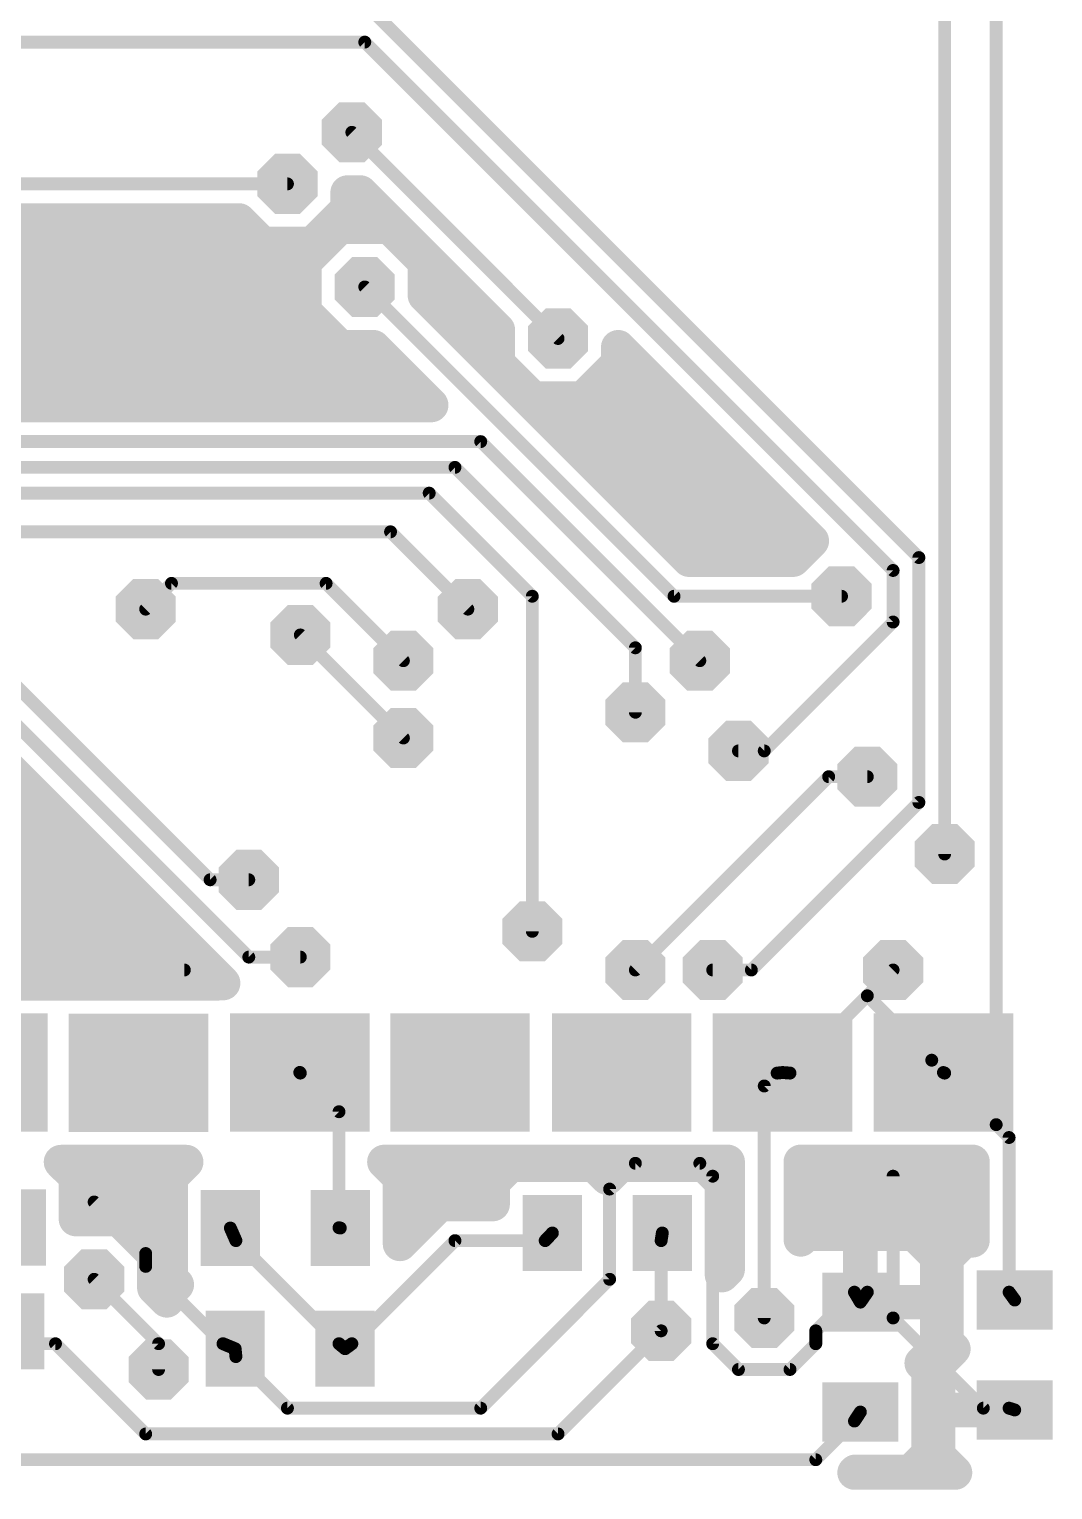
# Model space of a CAD drawing. Extents: x 0.3 to 47.5, y 0.3 to 27.7.
# Drawn here: x 35.35 to 47.46, y 0.25 to 17.53 of the extents above; entities that cross this region are included whole.
import ezdxf

# ---------------------------------------------------------------- set-up
doc = ezdxf.new("R2010")
doc.units = 0
doc.layers.add('16', color=174, linetype='CONTINUOUS')
doc.layers.add('18', color=94, linetype='CONTINUOUS')

# ---------------------------------------------------------------- blocks, each defined once
blk = doc.blocks.new('RECT')
blk.add_solid([(-0.5, -0.5), (0.5, -0.5), (-0.5, 0.5), (0.5, 0.5)])
blk = doc.blocks.new('OCTAGONV')
at = {"const_width": 0.5}
blk.add_lwpolyline([(-0.25, -0.1036), (-0.25, 0.1036), (-0.1036, 0.25), (0.1036, 0.25), (0.25, 0.1036), (0.25, -0.1036), (0.1036, -0.25), (-0.1036, -0.25), (-0.25, -0.1036), (-0.25, 0.1036)], dxfattribs=at)

msp = doc.modelspace()

# ---------------------------------------------------------------- linework, layer by layer
at = {"layer": '16'}
for points, const_width in [([(37.7952, 19.3548), (45.8724, 11.2776)], 0.1524), ([(46.7868, 18.5928), (46.7868, 4.572)], 0.1524), ([(46.1772, 7.7724), (46.1772, 18.288)], 0.1524), ([(33.3756, 17.3736), (39.3192, 17.3736)], 0.1524), ([(39.3192, 17.3736), (45.5676, 11.1252)], 0.1524), ([(39.1668, 16.3068), (41.6052, 13.8684)], 0.1524), ([(35.052, 15.6972), (38.4048, 15.6972)], 0.1524), ([(39.1159, 15.4026), (39.1159, 15.5956)], 0.4064), ([(39.1159, 15.5956), (39.2673, 15.5956)], 0.4064), ([(39.2673, 15.5956), (40.894, 13.9689)], 0.4064), ([(38.6993, 14.986), (39.1159, 15.4026)], 0.4064), ([(39.1159, 15.4432), (39.4197, 15.4432)], 0.4064), ([(34.8731, 15.2654), (35.2308, 15.2654)], 0.4064), ([(35.2308, 15.2654), (37.8308, 15.2654)], 0.4064), ([(37.8308, 15.2654), (38.1102, 14.986)], 0.4064), ([(39.0246, 15.1891), (38.608, 14.7725)], 0.4064), ([(39.6137, 15.1891), (39.0246, 15.1891)], 0.4064), ([(40.0303, 14.7725), (39.6137, 15.1891)], 0.4064), ([(32.6653, 15.0368), (38.0594, 15.0368)], 0.4064), ([(38.7501, 15.0368), (38.8723, 15.0368)], 0.4064), ([(39.766, 15.0368), (39.8261, 15.0368)], 0.4064), ([(38.1102, 14.986), (38.6993, 14.986)], 0.4064), ([(38.608, 14.7725), (38.608, 14.1834)], 0.4064), ([(40.0303, 14.3773), (40.0303, 14.7725)], 0.4064), ([(33.4668, 14.6304), (38.608, 14.6304)], 0.4064), ([(40.0303, 14.6304), (40.2325, 14.6304)], 0.4064), ([(39.3192, 14.478), (42.9768, 10.8204)], 0.1524), ([(43.1556, 11.2521), (40.0303, 14.3773)], 0.4064), ([(33.6295, 14.224), (38.608, 14.224)], 0.4064), ([(38.608, 14.1834), (39.0246, 13.7668)], 0.4064), ([(40.1837, 14.224), (40.6389, 14.224)], 0.4064), ([(40.894, 13.9689), (40.894, 13.5738)], 0.4064), ([(33.5685, 13.8176), (38.9738, 13.8176)], 0.4064), ([(40.5901, 13.8176), (40.894, 13.8176)], 0.4064), ([(39.0246, 13.7668), (39.4198, 13.7668)], 0.4064), ([(39.4198, 13.7668), (40.1057, 13.0809)], 0.4064), ([(42.3163, 13.5738), (42.3163, 13.7659)], 0.4064), ([(42.3163, 13.7659), (44.6071, 11.4751)], 0.4064), ([(40.894, 13.5738), (41.3106, 13.1572)], 0.4064), ([(41.8997, 13.1572), (42.3163, 13.5738)], 0.4064), ([(32.6145, 13.4112), (39.7754, 13.4112)], 0.4064), ([(40.9965, 13.4112), (41.0566, 13.4112)], 0.4064), ([(42.1537, 13.4112), (42.671, 13.4112)], 0.4064), ([(41.3106, 13.1572), (41.8997, 13.1572)], 0.4064), ([(40.1057, 13.0809), (32.9448, 13.0809)], 0.4064), ([(41.4029, 13.0048), (43.0774, 13.0048)], 0.4064), ([(41.8093, 12.5984), (43.4838, 12.5984)], 0.4064), ([(32.766, 12.6492), (40.6908, 12.6492)], 0.1524), ([(40.6908, 12.6492), (43.2816, 10.0584)], 0.1524), ([(30.7848, 12.3444), (40.386, 12.3444)], 0.1524), ([(40.386, 12.3444), (42.5196, 10.2108)], 0.1524), ([(42.2157, 12.192), (43.8902, 12.192)], 0.4064), ([(29.2608, 12.0396), (40.0812, 12.0396)], 0.1524), ([(40.0812, 12.0396), (41.3004, 10.8204)], 0.1524), ([(42.6221, 11.7856), (44.2966, 11.7856)], 0.4064), ([(28.194, 11.5824), (39.624, 11.5824)], 0.1524), ([(39.624, 11.5824), (40.5384, 10.668)], 0.1524), ([(43.0285, 11.3792), (44.5112, 11.3792)], 0.4064), ([(44.6071, 11.4751), (44.384, 11.2521)], 0.4064), ([(44.384, 11.2521), (43.1556, 11.2521)], 0.4064), ([(45.8724, 11.2776), (45.8724, 8.382)], 0.1524), ([(45.5676, 11.1252), (45.5676, 10.5156)], 0.1524), ([(36.7284, 10.668), (37.0332, 10.9728)], 0.1524), ([(37.0332, 10.9728), (38.862, 10.9728)], 0.1524), ([(38.862, 10.9728), (39.7764, 10.0584)], 0.1524), ([(41.3004, 10.8204), (41.3004, 6.858)], 0.1524), ([(42.9768, 10.8204), (44.958, 10.8204)], 0.1524), ([(34.4424, 10.5156), (37.4904, 7.4676)], 0.1524), ([(45.5676, 10.5156), (44.0436, 8.9916)], 0.1524), ([(38.5572, 10.3632), (39.7764, 9.144)], 0.1524), ([(42.5196, 10.2108), (42.5196, 9.4488)], 0.1524), ([(34.5948, 9.906), (37.9476, 6.5532)], 0.1524), ([(34.4159, 9.4742), (37.6448, 6.2454)], 0.4064), ([(44.0436, 8.9916), (43.7388, 8.9916)], 0.1524), ([(35.0011, 8.5344), (35.3557, 8.5344)], 0.4064), ([(42.5196, 6.4008), (44.8056, 8.6868)], 0.1524), ([(44.8056, 8.6868), (45.2628, 8.6868)], 0.1524), ([(35.0011, 8.128), (35.7621, 8.128)], 0.4064), ([(45.8724, 8.382), (43.8912, 6.4008)], 0.1524), ([(34.6353, 7.7216), (36.1685, 7.7216)], 0.4064), ([(33.9343, 7.3152), (36.5749, 7.3152)], 0.4064), ([(37.4904, 7.4676), (37.9476, 7.4676)], 0.1524), ([(33.8732, 6.9088), (36.9813, 6.9088)], 0.4064), ([(33.9343, 6.5024), (37.3877, 6.5024)], 0.4064), ([(37.9476, 6.5532), (38.5572, 6.5532)], 0.1524), ([(35.7161, 6.2427), (33.9576, 6.2427)], 0.4064), ([(33.9852, 6.4008), (37.1856, 6.4008)], 0.1524), ([(35.7176, 6.2412), (35.7161, 6.2427)], 0.4064), ([(37.5741, 6.2412), (35.7176, 6.2412)], 0.4064), ([(37.5783, 6.2454), (37.5741, 6.2412)], 0.4064), ([(37.6448, 6.2454), (37.5783, 6.2454)], 0.4064), ([(43.8912, 6.4008), (43.434, 6.4008)], 0.1524), ([(45.2628, 6.096), (45.5676, 6.4008)], 0.1524), ([(45.2628, 6.096), (44.3484, 5.1816)], 0.1524), ([(46.0248, 5.334), (45.2628, 6.096)], 0.1524), ([(46.163, 5.1882), (46.0248, 5.334)], 0.1524), ([(38.5572, 5.1816), (38.5507, 5.1899)], 0.1524), ([(39.0144, 4.7244), (38.5572, 5.1816)], 0.1524), ([(44.196, 5.1816), (44.0436, 5.0292)], 0.1524), ([(44.2599, 5.1882), (44.196, 5.1816)], 0.1524), ([(44.3484, 5.1816), (44.2599, 5.1882)], 0.1524), ([(46.1772, 5.1816), (46.163, 5.1882)], 0.1524), ([(46.7868, 4.572), (46.163, 5.1882)], 0.1524), ([(46.7868, 4.572), (46.1772, 5.1816)], 0.1524), ([(44.0436, 5.0292), (44.0436, 2.286)], 0.1524), ([(39.0144, 3.3528), (39.0144, 4.7244)], 0.1524), ([(46.7868, 4.572), (46.9392, 4.4196)], 0.1524), ([(46.9392, 4.4196), (46.9392, 2.5908)], 0.1524), ([(35.9031, 3.9535), (35.7264, 4.1301)], 0.4064), ([(35.7264, 4.1301), (37.2079, 4.1301)], 0.4064), ([(37.2079, 4.1301), (37.0244, 3.9467)], 0.4064), ([(39.7355, 3.9467), (39.5505, 4.1316)], 0.4064), ([(39.5505, 4.1316), (41.3852, 4.1316)], 0.4064), ([(41.3852, 4.1316), (43.3299, 4.1316)], 0.4064), ([(43.3299, 4.1316), (43.3308, 4.1326)], 0.4064), ([(43.3308, 4.1326), (43.6118, 4.1326)], 0.4064), ([(43.6118, 4.1326), (43.6118, 2.8598)], 0.4064), ([(44.4753, 3.2143), (44.4753, 4.1326)], 0.4064), ([(44.4753, 4.1326), (45.1906, 4.1326)], 0.4064), ([(45.1906, 4.1326), (46.5074, 4.1326)], 0.4064), ([(46.5074, 4.1326), (46.5074, 3.2034)], 0.4064), ([(35.7926, 4.064), (37.1418, 4.064)], 0.4064), ([(35.9031, 3.4543), (35.9031, 3.9535)], 0.4064), ([(37.0244, 3.9467), (37.0244, 2.752)], 0.4064), ([(39.6182, 4.064), (41.0087, 4.064)], 0.4064), ([(39.7355, 3.1604), (39.7355, 3.9467)], 0.4064), ([(41.0407, 4.096), (40.8325, 3.8878)], 0.4064), ([(42.0354, 4.096), (41.0407, 4.096)], 0.4064), ([(42.1881, 3.9433), (42.0354, 4.096)], 0.4064), ([(42.0674, 4.064), (42.3088, 4.064)], 0.4064), ([(42.3407, 4.096), (42.1881, 3.9433)], 0.4064), ([(43.3354, 4.096), (42.3407, 4.096)], 0.4064), ([(42.2148, 3.81), (42.5196, 4.1148)], 0.1524), ([(42.5196, 4.1148), (43.2816, 4.1148)], 0.1524), ([(43.5436, 3.8878), (43.3354, 4.096)], 0.4064), ([(43.3674, 4.064), (43.6118, 4.064)], 0.4064), ([(43.2816, 4.1148), (43.434, 3.9624)], 0.1524), ([(44.4753, 4.064), (46.5074, 4.064)], 0.4064), ([(40.8325, 3.8878), (40.8325, 3.6321)], 0.4064), ([(43.5436, 2.7916), (43.5436, 3.8878)], 0.4064), ([(43.434, 3.9624), (43.434, 1.9812)], 0.1524), ([(45.5676, 2.286), (45.5676, 3.9624)], 0.1524), ([(35.9031, 3.6576), (37.0244, 3.6576)], 0.4064), ([(39.7355, 3.6576), (40.8325, 3.6576)], 0.4064), ([(40.2071, 3.6321), (39.7355, 3.1604)], 0.4064), ([(40.5648, 3.6321), (40.2071, 3.6321)], 0.4064), ([(40.8325, 3.6321), (40.5648, 3.6321)], 0.4064), ([(42.2148, 2.7432), (42.2148, 3.81)], 0.1524), ([(43.5436, 3.6576), (43.6118, 3.6576)], 0.4064), ([(44.4753, 3.6576), (46.5074, 3.6576)], 0.4064), ([(36.4133, 3.4543), (35.9031, 3.4543)], 0.4064), ([(36.1188, 3.6576), (36.7284, 3.048)], 0.1524), ([(36.8299, 3.0377), (36.4133, 3.4543)], 0.4064), ([(44.5412, 3.2803), (44.4753, 3.2143)], 0.4064), ([(45.18, 3.2803), (44.5412, 3.2803)], 0.4064), ([(45.18, 2.4742), (45.18, 3.2803)], 0.4064), ([(45.8199, 3.2803), (45.181, 3.2803)], 0.4064), ([(45.181, 3.2803), (45.181, 2.4742)], 0.4064), ([(46.0877, 3.0125), (45.8199, 3.2803)], 0.4064), ([(36.6164, 3.2512), (37.0244, 3.2512)], 0.4064), ([(37.7952, 3.2004), (37.73, 3.3494)], 0.1524), ([(39.03, 3.3494), (39.0144, 3.3528)], 0.1524), ([(39.7355, 3.2512), (39.8263, 3.2512)], 0.4064), ([(41.4528, 3.2004), (41.5381, 3.2905)], 0.1524), ([(42.8244, 3.2004), (42.8381, 3.2905)], 0.1524), ([(43.5436, 3.2512), (43.6118, 3.2512)], 0.4064), ([(44.4753, 3.2512), (44.5122, 3.2512)], 0.4064), ([(45.18, 3.2512), (45.181, 3.2512)], 0.4064), ([(45.849, 3.2512), (46.5074, 3.2512)], 0.4064), ([(46.4088, 3.2034), (46.2006, 2.9952)], 0.4064), ([(46.5074, 3.2034), (46.4088, 3.2034)], 0.4064), ([(36.8299, 2.6425), (36.8299, 3.0377)], 0.4064), ([(36.7284, 3.048), (36.7284, 2.8956)], 0.1524), ([(39.0144, 1.9812), (37.7952, 3.2004)], 0.1524), ([(39.1668, 1.9812), (40.386, 3.2004)], 0.1524), ([(40.386, 3.2004), (41.4528, 3.2004)], 0.1524), ([(42.8244, 2.1336), (42.8244, 3.2004)], 0.1524), ([(46.0877, 2.4736), (46.0877, 3.0125)], 0.4064), ([(46.2006, 2.9952), (46.2006, 2.0005)], 0.4064), ([(36.8299, 2.8448), (37.0244, 2.8448)], 0.4064), ([(36.7284, 2.8956), (37.6428, 1.9812)], 0.1524), ([(37.0244, 2.752), (37.0971, 2.6794)], 0.4064), ([(43.6118, 2.8598), (43.5436, 2.7916)], 0.4064), ([(43.5436, 2.8448), (43.5968, 2.8448)], 0.4064), ([(45.18, 2.8448), (45.181, 2.8448)], 0.4064), ([(46.0877, 2.8448), (46.2006, 2.8448)], 0.4064), ([(36.1188, 2.7432), (36.8808, 1.9812)], 0.1524), ([(36.979, 2.4934), (36.8299, 2.6425)], 0.4064), ([(37.0971, 2.6794), (36.979, 2.5613)], 0.4064), ([(36.979, 2.5613), (36.979, 2.4934)], 0.4064), ([(40.6908, 1.2192), (42.2148, 2.7432)], 0.1524), ([(44.6532, 2.1336), (45.1104, 2.5908)], 0.1524), ([(45.181, 2.4742), (45.18, 2.4742)], 0.4064), ([(45.1816, 2.4726), (45.1816, 2.4736)], 0.4064), ([(45.1816, 2.4736), (46.0877, 2.4736)], 0.4064), ([(46.0877, 2.4726), (45.1816, 2.4726)], 0.4064), ([(45.1104, 2.5908), (45.1806, 2.4732)], 0.1524), ([(45.1806, 2.4732), (45.2628, 2.5908)], 0.1524), ([(45.2628, 2.5908), (45.5676, 2.286)], 0.1524), ([(46.0877, 1.9338), (46.0877, 2.4726)], 0.4064), ([(46.0877, 2.4384), (46.2006, 2.4384)], 0.4064), ([(46.9392, 2.5908), (47.0062, 2.4979)], 0.1524), ([(45.1806, 2.4732), (45.5676, 2.286)], 0.1524), ([(45.5676, 2.286), (46.6344, 1.2192)], 0.1524), ([(41.6052, 0.9144), (42.8244, 2.1336)], 0.1524), ([(44.6532, 1.9812), (44.6532, 2.1336)], 0.1524), ([(45.9052, 1.7513), (46.0877, 1.9338)], 0.4064), ([(46.0877, 2.032), (46.2006, 2.032)], 0.4064), ([(46.2815, 1.9197), (46.099, 1.7372)], 0.4064), ([(46.2006, 2.0005), (46.2815, 1.9197)], 0.4064), ([(35.2044, 1.9812), (35.6616, 1.9812)], 0.1524), ([(35.6616, 1.9812), (36.7284, 0.9144)], 0.1524), ([(36.8808, 1.9812), (36.8808, 1.6764)], 0.1524), ([(37.6428, 1.9812), (37.7862, 1.922)], 0.1524), ([(37.7862, 1.922), (37.7952, 1.8288)], 0.1524), ([(37.7952, 1.8288), (38.4048, 1.2192)], 0.1524), ([(39.0862, 1.922), (39.0144, 1.9812)], 0.1524), ([(39.0862, 1.922), (39.1668, 1.9812)], 0.1524), ([(43.434, 1.9812), (43.7388, 1.6764)], 0.1524), ([(44.3484, 1.6764), (44.6532, 1.9812)], 0.1524), ([(45.9861, 1.6705), (45.9052, 1.7513)], 0.4064), ([(46.099, 1.7372), (46.099, 1.1983)], 0.4064), ([(43.7388, 1.6764), (44.3484, 1.6764)], 0.1524), ([(45.9861, 0.6758), (45.9861, 1.6705)], 0.4064), ([(45.9861, 1.6256), (46.099, 1.6256)], 0.4064), ([(45.9861, 1.2192), (46.099, 1.2192)], 0.4064), ([(46.099, 1.1983), (47.0051, 1.1983)], 0.4064), ([(47.0051, 1.1973), (46.099, 1.1973)], 0.4064), ([(46.099, 1.1973), (46.099, 0.6585)], 0.4064), ([(47.0051, 1.1983), (47.0051, 1.1973)], 0.4064), ([(38.4048, 1.2192), (40.6908, 1.2192)], 0.1524), ([(45.1104, 1.0668), (45.1806, 1.1732)], 0.1524), ([(46.6344, 1.2192), (46.9392, 1.2192)], 0.1524), ([(46.9392, 1.2192), (47.0062, 1.1979)], 0.1524), ([(44.6532, 0.6096), (45.1104, 1.0668)], 0.1524), ([(36.7284, 0.9144), (41.6052, 0.9144)], 0.1524), ([(45.7779, 0.4676), (45.9861, 0.6758)], 0.4064), ([(45.9861, 0.8128), (46.099, 0.8128)], 0.4064), ([(46.099, 0.6585), (46.3005, 0.4571)], 0.4064), ([(34.1376, 0.6096), (44.6532, 0.6096)], 0.1524), ([(45.1112, 0.4571), (45.1217, 0.4676)], 0.4064), ([(46.3005, 0.4571), (45.1112, 0.4571)], 0.4064), ([(45.1217, 0.4676), (45.7779, 0.4676)], 0.4064)]:
    msp.add_lwpolyline(points, dxfattribs=dict(at, const_width=const_width))
for points, const_width in [([(39.3461, 17.4005, 1), (39.2923, 17.3467)], 0.0762), ([(39.3192, 17.3355, 1), (39.3192, 17.4117)], 0.0762), ([(39.1937, 16.3337, 1), (39.1399, 16.2799)], 0.0762), ([(38.4048, 15.6591, 1), (38.4048, 15.7353)], 0.0762), ([(39.2175, 15.5956, 1), (39.0143, 15.5956)], 0.2032), ([(39.1159, 15.6972, 1), (39.1159, 15.494)], 0.2032), ([(39.3391, 15.6674, 1), (39.1955, 15.5238)], 0.2032), ([(39.2673, 15.494, 1), (39.2673, 15.6972)], 0.2032), ([(39.1159, 15.5448, 1), (39.1159, 15.3416)], 0.2032), ([(39.1877, 15.3308, 1), (39.0441, 15.4744)], 0.2032), ([(39.4197, 15.3416, 1), (39.4197, 15.5448)], 0.2032), ([(35.2308, 15.1638, 1), (35.2308, 15.367)], 0.2032), ([(37.9026, 15.3372, 1), (37.759, 15.1936)], 0.2032), ([(37.8308, 15.1638, 1), (37.8308, 15.367)], 0.2032), ([(39.0246, 15.2907, 1), (39.0246, 15.0875)], 0.2032), ([(39.0964, 15.1173, 1), (38.9528, 15.2609)], 0.2032), ([(39.0143, 15.4026, 1), (39.2175, 15.4026)], 0.2032), ([(39.6855, 15.2609, 1), (39.5419, 15.1173)], 0.2032), ([(39.6137, 15.0875, 1), (39.6137, 15.2907)], 0.2032), ([(38.0594, 14.9352, 1), (38.0594, 15.1384)], 0.2032), ([(38.7501, 15.1384, 1), (38.7501, 14.9352)], 0.2032), ([(38.8723, 14.9352, 1), (38.8723, 15.1384)], 0.2032), ([(39.766, 15.1384, 1), (39.766, 14.9352)], 0.2032), ([(39.8261, 14.9352, 1), (39.8261, 15.1384)], 0.2032), ([(38.1102, 15.0876, 1), (38.1102, 14.8844)], 0.2032), ([(38.0384, 14.9142, 1), (38.182, 15.0578)], 0.2032), ([(38.6275, 15.0578, 1), (38.7711, 14.9142)], 0.2032), ([(38.6993, 14.8844, 1), (38.6993, 15.0876)], 0.2032), ([(38.7096, 14.7725, 1), (38.5064, 14.7725)], 0.2032), ([(38.5362, 14.8443, 1), (38.6798, 14.7007)], 0.2032), ([(40.1319, 14.7725, 1), (39.9287, 14.7725)], 0.2032), ([(39.9585, 14.7007, 1), (40.1021, 14.8443)], 0.2032), ([(38.608, 14.5288, 1), (38.608, 14.732)], 0.2032), ([(40.0303, 14.732, 1), (40.0303, 14.5288)], 0.2032), ([(40.2325, 14.5288, 1), (40.2325, 14.732)], 0.2032), ([(39.3461, 14.5049, 1), (39.2923, 14.4511)], 0.0762), ([(40.1021, 14.4491, 1), (39.9585, 14.3055)], 0.2032), ([(38.6798, 14.2552, 1), (38.5362, 14.1116)], 0.2032), ([(38.608, 14.1224, 1), (38.608, 14.3256)], 0.2032), ([(39.9287, 14.3773, 1), (40.1319, 14.3773)], 0.2032), ([(40.1837, 14.3256, 1), (40.1837, 14.1224)], 0.2032), ([(40.6389, 14.1224, 1), (40.6389, 14.3256)], 0.2032), ([(38.5064, 14.1834, 1), (38.7096, 14.1834)], 0.2032), ([(40.9956, 13.9689, 1), (40.7924, 13.9689)], 0.2032), ([(38.9738, 13.716, 1), (38.9738, 13.9192)], 0.2032), ([(40.5901, 13.9192, 1), (40.5901, 13.716)], 0.2032), ([(40.8222, 13.8971, 1), (40.9658, 14.0407)], 0.2032), ([(40.894, 13.716, 1), (40.894, 13.9192)], 0.2032), ([(39.0246, 13.8684, 1), (39.0246, 13.6652)], 0.2032), ([(38.9528, 13.695, 1), (39.0964, 13.8386)], 0.2032), ([(39.4916, 13.8386, 1), (39.348, 13.695)], 0.2032), ([(39.4198, 13.6652, 1), (39.4198, 13.8684)], 0.2032), ([(41.5783, 13.8415, 1), (41.6321, 13.8953)], 0.0762), ([(42.4179, 13.7659, 1), (42.2147, 13.7659)], 0.2032), ([(42.3881, 13.8377, 1), (42.2445, 13.6941)], 0.2032), ([(40.7924, 13.5738, 1), (40.9956, 13.5738)], 0.2032), ([(40.9658, 13.6456, 1), (40.8222, 13.502)], 0.2032), ([(42.2147, 13.5738, 1), (42.4179, 13.5738)], 0.2032), ([(42.3881, 13.502, 1), (42.2445, 13.6456)], 0.2032), ([(39.7754, 13.3096, 1), (39.7754, 13.5128)], 0.2032), ([(40.9965, 13.5128, 1), (40.9965, 13.3096)], 0.2032), ([(41.0566, 13.3096, 1), (41.0566, 13.5128)], 0.2032), ([(42.1537, 13.5128, 1), (42.1537, 13.3096)], 0.2032), ([(42.671, 13.3096, 1), (42.671, 13.5128)], 0.2032), ([(41.3106, 13.2588, 1), (41.3106, 13.0556)], 0.2032), ([(41.2388, 13.0854, 1), (41.3824, 13.229)], 0.2032), ([(41.8279, 13.229, 1), (41.9715, 13.0854)], 0.2032), ([(41.8997, 13.0556, 1), (41.8997, 13.2588)], 0.2032), ([(40.0339, 13.0091, 1), (40.1775, 13.1527)], 0.2032), ([(40.1057, 12.9793, 1), (40.1057, 13.1825)], 0.2032), ([(41.4029, 13.1064, 1), (41.4029, 12.9032)], 0.2032), ([(43.0774, 12.9032, 1), (43.0774, 13.1064)], 0.2032), ([(41.8093, 12.7, 1), (41.8093, 12.4968)], 0.2032), ([(43.4838, 12.4968, 1), (43.4838, 12.7)], 0.2032), ([(40.7177, 12.6761, 1), (40.6639, 12.6223)], 0.0762), ([(40.6908, 12.6111, 1), (40.6908, 12.6873)], 0.0762), ([(40.4129, 12.3713, 1), (40.3591, 12.3175)], 0.0762), ([(40.386, 12.3063, 1), (40.386, 12.3825)], 0.0762), ([(42.2157, 12.2936, 1), (42.2157, 12.0904)], 0.2032), ([(43.8902, 12.0904, 1), (43.8902, 12.2936)], 0.2032), ([(40.1081, 12.0665, 1), (40.0543, 12.0127)], 0.0762), ([(40.0812, 12.0015, 1), (40.0812, 12.0777)], 0.0762), ([(42.6221, 11.8872, 1), (42.6221, 11.684)], 0.2032), ([(44.2966, 11.684, 1), (44.2966, 11.8872)], 0.2032), ([(39.6509, 11.6093, 1), (39.5971, 11.5555)], 0.0762), ([(39.624, 11.5443, 1), (39.624, 11.6205)], 0.0762), ([(43.0285, 11.4808, 1), (43.0285, 11.2776)], 0.2032), ([(44.5112, 11.2776, 1), (44.5112, 11.4808)], 0.2032), ([(44.6789, 11.4032, 1), (44.5353, 11.547)], 0.2032), ([(44.5353, 11.4033, 1), (44.6789, 11.5469)], 0.2032), ([(43.1556, 11.3537, 1), (43.1556, 11.1505)], 0.2032), ([(43.0838, 11.1803, 1), (43.2274, 11.3239)], 0.2032), ([(44.3122, 11.324, 1), (44.4558, 11.1802)], 0.2032), ([(44.384, 11.1505, 1), (44.384, 11.3537)], 0.2032), ([(45.9105, 11.2776, 1), (45.8343, 11.2776)], 0.0762), ([(45.8455, 11.2507, 1), (45.8993, 11.3045)], 0.0762), ([(45.6057, 11.1252, 1), (45.5295, 11.1252)], 0.0762), ([(45.5407, 11.0983, 1), (45.5945, 11.1521)], 0.0762), ([(37.0332, 11.0109, 1), (37.0332, 10.9347)], 0.0762), ([(37.0601, 10.9459, 1), (37.0063, 10.9997)], 0.0762), ([(38.8889, 10.9997, 1), (38.8351, 10.9459)], 0.0762), ([(38.862, 10.9347, 1), (38.862, 11.0109)], 0.0762), ([(41.3385, 10.8204, 1), (41.2623, 10.8204)], 0.0762), ([(41.2735, 10.7935, 1), (41.3273, 10.8473)], 0.0762), ([(42.9768, 10.8585, 1), (42.9768, 10.7823)], 0.0762), ([(42.9499, 10.7935, 1), (43.0037, 10.8473)], 0.0762), ([(44.958, 10.7823, 1), (44.958, 10.8585)], 0.0762), ([(36.7015, 10.6949, 1), (36.7553, 10.6411)], 0.0762), ([(40.5115, 10.6411, 1), (40.5653, 10.6949)], 0.0762), ([(45.5295, 10.5156, 1), (45.6057, 10.5156)], 0.0762), ([(45.5945, 10.4887, 1), (45.5407, 10.5425)], 0.0762), ([(38.5841, 10.3901, 1), (38.5303, 10.3363)], 0.0762), ([(42.5577, 10.2108, 1), (42.4815, 10.2108)], 0.0762), ([(42.4927, 10.1839, 1), (42.5465, 10.2377)], 0.0762), ([(39.7495, 10.0315, 1), (39.8033, 10.0853)], 0.0762), ([(43.2547, 10.0315, 1), (43.3085, 10.0853)], 0.0762), ([(42.4815, 9.4488, 1), (42.5577, 9.4488)], 0.0762), ([(39.7495, 9.1171, 1), (39.8033, 9.1709)], 0.0762), ([(43.7388, 9.0297, 1), (43.7388, 8.9535)], 0.0762), ([(44.0167, 9.0185, 1), (44.0705, 8.9647)], 0.0762), ([(44.0436, 8.9535, 1), (44.0436, 9.0297)], 0.0762), ([(35.3557, 8.4328, 1), (35.3557, 8.636)], 0.2032), ([(44.8056, 8.7249, 1), (44.8056, 8.6487)], 0.0762), ([(44.8325, 8.6599, 1), (44.7787, 8.7137)], 0.0762), ([(45.2628, 8.6487, 1), (45.2628, 8.7249)], 0.0762), ([(35.7621, 8.0264, 1), (35.7621, 8.2296)], 0.2032), ([(45.8343, 8.382, 1), (45.9105, 8.382)], 0.0762), ([(45.8993, 8.3551, 1), (45.8455, 8.4089)], 0.0762), ([(36.1685, 7.62, 1), (36.1685, 7.8232)], 0.2032), ([(46.1391, 7.7724, 1), (46.2153, 7.7724)], 0.0762), ([(36.5749, 7.2136, 1), (36.5749, 7.4168)], 0.2032), ([(37.4904, 7.5057, 1), (37.4904, 7.4295)], 0.0762), ([(37.4635, 7.4407, 1), (37.5173, 7.4945)], 0.0762), ([(37.9476, 7.4295, 1), (37.9476, 7.5057)], 0.0762), ([(36.9813, 6.8072, 1), (36.9813, 7.0104)], 0.2032), ([(41.2623, 6.858, 1), (41.3385, 6.858)], 0.0762), ([(37.3877, 6.4008, 1), (37.3877, 6.604)], 0.2032), ([(37.9476, 6.5913, 1), (37.9476, 6.5151)], 0.0762), ([(37.9207, 6.5263, 1), (37.9745, 6.5801)], 0.0762), ([(38.5572, 6.5151, 1), (38.5572, 6.5913)], 0.0762), ([(35.7879, 6.3145, 1), (35.6443, 6.1709)], 0.2032), ([(35.7176, 6.3428, 1), (35.7176, 6.1396)], 0.2032), ([(35.6458, 6.1694, 1), (35.7894, 6.313)], 0.2032), ([(35.7161, 6.1411, 1), (35.7161, 6.3443)], 0.2032), ([(37.1856, 6.3627, 1), (37.1856, 6.4389)], 0.0762), ([(37.5023, 6.313, 1), (37.6459, 6.1694)], 0.2032), ([(37.5783, 6.347, 1), (37.5783, 6.1438)], 0.2032), ([(37.6501, 6.1736, 1), (37.5065, 6.3172)], 0.2032), ([(37.573, 6.1736, 1), (37.7166, 6.3172)], 0.2032), ([(37.5741, 6.1396, 1), (37.5741, 6.3428)], 0.2032), ([(37.6448, 6.1438, 1), (37.6448, 6.347)], 0.2032), ([(42.4927, 6.4277, 1), (42.5465, 6.3739)], 0.0762), ([(43.434, 6.4389, 1), (43.434, 6.3627)], 0.0762), ([(43.8643, 6.4277, 1), (43.9181, 6.3739)], 0.0762), ([(43.8912, 6.3627, 1), (43.8912, 6.4389)], 0.0762), ([(45.5945, 6.3739, 1), (45.5407, 6.4277)], 0.0762), ([(45.2897, 6.1229, 1), (45.2359, 6.0691)], 0.0762), ([(45.2359, 6.1229, 1), (45.2897, 6.0691)], 0.0762), ([(45.2897, 6.0691, 1), (45.2359, 6.1229)], 0.0762), ([(46.0525, 5.3602, 1), (45.9971, 5.3078)], 0.0762), ([(45.9979, 5.3071, 1), (46.0517, 5.3609)], 0.0762), ([(38.5807, 5.2134, 1), (38.5207, 5.1664)], 0.0762), ([(38.5841, 5.2085, 1), (38.5303, 5.1547)], 0.0762), ([(38.5272, 5.1581, 1), (38.5872, 5.2051)], 0.0762), ([(44.1921, 5.2195, 1), (44.1999, 5.1437)], 0.0762), ([(44.2229, 5.1547, 1), (44.1691, 5.2085)], 0.0762), ([(44.2627, 5.2262, 1), (44.2571, 5.1502)], 0.0762), ([(44.2638, 5.1503, 1), (44.256, 5.2261)], 0.0762), ([(44.3215, 5.2085, 1), (44.3753, 5.1547)], 0.0762), ([(44.3456, 5.1436, 1), (44.3512, 5.2196)], 0.0762), ([(46.1791, 5.2228, 1), (46.1469, 5.1536)], 0.0762), ([(46.1898, 5.2153, 1), (46.1362, 5.1611)], 0.0762), ([(46.1353, 5.162, 1), (46.1907, 5.2144)], 0.0762), ([(46.2041, 5.2085, 1), (46.1503, 5.1547)], 0.0762), ([(46.1611, 5.147, 1), (46.1933, 5.2162)], 0.0762), ([(44.0817, 5.0292, 1), (44.0055, 5.0292)], 0.0762), ([(44.0167, 5.0561, 1), (44.0705, 5.0023)], 0.0762), ([(39.0525, 4.7244, 1), (38.9763, 4.7244)], 0.0762), ([(38.9875, 4.6975, 1), (39.0413, 4.7513)], 0.0762), ([(46.7487, 4.572, 1), (46.8249, 4.572)], 0.0762), ([(46.8137, 4.5989, 1), (46.7599, 4.5451)], 0.0762), ([(46.7599, 4.5451, 1), (46.8137, 4.5989)], 0.0762), ([(46.76, 4.5449, 1), (46.8136, 4.5991)], 0.0762), ([(46.9773, 4.4196, 1), (46.9011, 4.4196)], 0.0762), ([(35.7982, 4.202, 1), (35.6546, 4.0582)], 0.2032), ([(35.7264, 4.2317, 1), (35.7264, 4.0285)], 0.2032), ([(37.2797, 4.0582, 1), (37.1361, 4.202)], 0.2032), ([(37.2079, 4.0285, 1), (37.2079, 4.2317)], 0.2032), ([(39.6223, 4.2035, 1), (39.4787, 4.0597)], 0.2032), ([(39.5505, 4.2332, 1), (39.5505, 4.03)], 0.2032), ([(41.3852, 4.2332, 1), (41.3852, 4.03)], 0.2032), ([(41.3852, 4.03, 1), (41.3852, 4.2332)], 0.2032), ([(43.3308, 4.2342, 1), (43.3308, 4.031)], 0.2032), ([(43.4063, 4.0646, 1), (43.2553, 4.2006)], 0.2032), ([(43.3299, 4.03, 1), (43.3299, 4.2332)], 0.2032), ([(43.7134, 4.1326, 1), (43.5102, 4.1326)], 0.2032), ([(43.6118, 4.031, 1), (43.6118, 4.2342)], 0.2032), ([(44.5769, 4.1326, 1), (44.3737, 4.1326)], 0.2032), ([(44.4753, 4.2342, 1), (44.4753, 4.031)], 0.2032), ([(45.1906, 4.2342, 1), (45.1906, 4.031)], 0.2032), ([(45.1906, 4.031, 1), (45.1906, 4.2342)], 0.2032), ([(46.609, 4.1326, 1), (46.4058, 4.1326)], 0.2032), ([(46.5074, 4.031, 1), (46.5074, 4.2342)], 0.2032), ([(46.9123, 4.3927, 1), (46.9661, 4.4465)], 0.0762), ([(35.7926, 4.1656, 1), (35.7926, 3.9624)], 0.2032), ([(36.0047, 3.9535, 1), (35.8015, 3.9535)], 0.2032), ([(37.126, 3.9467, 1), (36.9228, 3.9467)], 0.2032), ([(37.1418, 3.9624, 1), (37.1418, 4.1656)], 0.2032), ([(39.6182, 4.1656, 1), (39.6182, 3.9624)], 0.2032), ([(39.8371, 3.9467, 1), (39.6339, 3.9467)], 0.2032), ([(41.0407, 4.1976, 1), (41.0407, 3.9944)], 0.2032), ([(41.1125, 4.0242, 1), (40.9689, 4.1678)], 0.2032), ([(41.0087, 3.9624, 1), (41.0087, 4.1656)], 0.2032), ([(42.1072, 4.1678, 1), (41.9636, 4.0242)], 0.2032), ([(42.0674, 4.1656, 1), (42.0674, 3.9624)], 0.2032), ([(42.0354, 3.9944, 1), (42.0354, 4.1976)], 0.2032), ([(42.3407, 4.1976, 1), (42.3407, 3.9944)], 0.2032), ([(42.4126, 4.0242, 1), (42.2688, 4.1678)], 0.2032), ([(42.3088, 3.9624, 1), (42.3088, 4.1656)], 0.2032), ([(42.5196, 4.1529, 1), (42.5196, 4.0767)], 0.0762), ([(42.5465, 4.0879, 1), (42.4927, 4.1417)], 0.0762), ([(43.2544, 4.1996, 1), (43.4054, 4.0636)], 0.2032), ([(43.4072, 4.1678, 1), (43.2636, 4.0242)], 0.2032), ([(43.3674, 4.1656, 1), (43.3674, 3.9624)], 0.2032), ([(43.3085, 4.1417, 1), (43.2547, 4.0879)], 0.0762), ([(43.3354, 3.9944, 1), (43.3354, 4.1976)], 0.2032), ([(43.2816, 4.0767, 1), (43.2816, 4.1529)], 0.0762), ([(43.6118, 3.9624, 1), (43.6118, 4.1656)], 0.2032), ([(44.4753, 4.1656, 1), (44.4753, 3.9624)], 0.2032), ([(46.5074, 3.9624, 1), (46.5074, 4.1656)], 0.2032), ([(35.8313, 3.8816, 1), (35.9749, 4.0254)], 0.2032), ([(36.9526, 4.0186, 1), (37.0962, 3.8748)], 0.2032), ([(39.6637, 3.8748, 1), (39.8073, 4.0186)], 0.2032), ([(40.9341, 3.8878, 1), (40.7309, 3.8878)], 0.2032), ([(40.7607, 3.9596, 1), (40.9043, 3.816)], 0.2032), ([(42.1162, 4.0151, 1), (42.26, 3.8715)], 0.2032), ([(42.1163, 3.8715, 1), (42.2599, 4.0151)], 0.2032), ([(43.6452, 3.8878, 1), (43.442, 3.8878)], 0.2032), ([(43.4721, 3.9624, 1), (43.3959, 3.9624)], 0.0762), ([(43.4071, 3.9355, 1), (43.4609, 3.9893)], 0.0762), ([(43.4718, 3.816, 1), (43.6154, 3.9596)], 0.2032), ([(45.6057, 3.9624, 1), (45.5295, 3.9624)], 0.0762), ([(35.9031, 3.7592, 1), (35.9031, 3.556)], 0.2032), ([(37.0244, 3.556, 1), (37.0244, 3.7592)], 0.2032), ([(39.7355, 3.7592, 1), (39.7355, 3.556)], 0.2032), ([(40.2071, 3.7337, 1), (40.2071, 3.5305)], 0.2032), ([(40.2789, 3.5603, 1), (40.1353, 3.7039)], 0.2032), ([(40.5648, 3.7337, 1), (40.5648, 3.5305)], 0.2032), ([(40.5648, 3.5305, 1), (40.5648, 3.7337)], 0.2032), ([(40.8325, 3.556, 1), (40.8325, 3.7592)], 0.2032), ([(40.8325, 3.5305, 1), (40.8325, 3.7337)], 0.2032), ([(42.2529, 3.81, 1), (42.1767, 3.81)], 0.0762), ([(42.1879, 3.8369, 1), (42.2417, 3.7831)], 0.0762), ([(43.5436, 3.7592, 1), (43.5436, 3.556)], 0.2032), ([(43.6118, 3.556, 1), (43.6118, 3.7592)], 0.2032), ([(44.4753, 3.7592, 1), (44.4753, 3.556)], 0.2032), ([(46.5074, 3.556, 1), (46.5074, 3.7592)], 0.2032), ([(35.9031, 3.5559, 1), (35.9031, 3.3527)], 0.2032), ([(36.1457, 3.6845, 1), (36.0919, 3.6307)], 0.0762), ([(36.4851, 3.5261, 1), (36.3415, 3.3825)], 0.2032), ([(36.4133, 3.3527, 1), (36.4133, 3.5559)], 0.2032), ([(40.7309, 3.6321, 1), (40.9341, 3.6321)], 0.2032), ([(35.8015, 3.4543, 1), (36.0047, 3.4543)], 0.2032), ([(44.5412, 3.3819, 1), (44.5412, 3.1787)], 0.2032), ([(44.6131, 3.2085, 1), (44.4693, 3.3521)], 0.2032), ([(45.2816, 3.2803, 1), (45.0784, 3.2803)], 0.2032), ([(45.181, 3.3819, 1), (45.181, 3.1787)], 0.2032), ([(45.2826, 3.2803, 1), (45.0794, 3.2803)], 0.2032), ([(45.18, 3.1787, 1), (45.18, 3.3819)], 0.2032), ([(45.8917, 3.3521, 1), (45.7481, 3.2085)], 0.2032), ([(45.8199, 3.1787, 1), (45.8199, 3.3819)], 0.2032), ([(36.6164, 3.3528, 1), (36.6164, 3.1496)], 0.2032), ([(37.0244, 3.1496, 1), (37.0244, 3.3528)], 0.2032), ([(37.7649, 3.3647, 1), (37.6951, 3.3341)], 0.0762), ([(39.0225, 3.39, 1), (39.0063, 3.3156)], 0.0762), ([(38.9763, 3.3528, 1), (39.0525, 3.3528)], 0.0762), ([(39.0219, 3.3122, 1), (39.0381, 3.3866)], 0.0762), ([(39.7355, 3.3528, 1), (39.7355, 3.1496)], 0.2032), ([(39.6637, 3.2322, 1), (39.8073, 3.0886)], 0.2032), ([(39.8263, 3.1496, 1), (39.8263, 3.3528)], 0.2032), ([(41.5658, 3.2643, 1), (41.5104, 3.3167)], 0.0762), ([(42.8758, 3.2848, 1), (42.8004, 3.2962)], 0.0762), ([(43.5436, 3.3528, 1), (43.5436, 3.1496)], 0.2032), ([(43.6118, 3.1496, 1), (43.6118, 3.3528)], 0.2032), ([(44.4753, 3.3528, 1), (44.4753, 3.1496)], 0.2032), ([(44.4034, 3.2861, 1), (44.5472, 3.1425)], 0.2032), ([(44.3737, 3.2143, 1), (44.5769, 3.2143)], 0.2032), ([(44.5122, 3.1496, 1), (44.5122, 3.3528)], 0.2032), ([(45.18, 3.3528, 1), (45.18, 3.1496)], 0.2032), ([(45.181, 3.1496, 1), (45.181, 3.3528)], 0.2032), ([(45.849, 3.3528, 1), (45.849, 3.1496)], 0.2032), ([(46.4088, 3.305, 1), (46.4088, 3.1018)], 0.2032), ([(46.4806, 3.1316, 1), (46.337, 3.2752)], 0.2032), ([(46.4058, 3.2034, 1), (46.609, 3.2034)], 0.2032), ([(46.5074, 3.1496, 1), (46.5074, 3.3528)], 0.2032), ([(46.5074, 3.1018, 1), (46.5074, 3.305)], 0.2032), ([(36.9315, 3.0377, 1), (36.7283, 3.0377)], 0.2032), ([(36.7665, 3.048, 1), (36.6903, 3.048)], 0.0762), ([(36.7581, 2.9659, 1), (36.9017, 3.1095)], 0.2032), ([(36.7015, 3.0211, 1), (36.7553, 3.0749)], 0.0762), ([(37.8221, 3.2273, 1), (37.7683, 3.1735)], 0.0762), ([(37.7603, 3.1851, 1), (37.8301, 3.2157)], 0.0762), ([(39.6339, 3.1604, 1), (39.8371, 3.1604)], 0.2032), ([(40.386, 3.2385, 1), (40.386, 3.1623)], 0.0762), ([(40.4129, 3.1735, 1), (40.3591, 3.2273)], 0.0762), ([(41.4251, 3.2266, 1), (41.4805, 3.1742)], 0.0762), ([(41.4528, 3.1623, 1), (41.4528, 3.2385)], 0.0762), ([(42.8625, 3.2004, 1), (42.7863, 3.2004)], 0.0762), ([(42.7867, 3.2061, 1), (42.8621, 3.1947)], 0.0762), ([(46.1893, 3.0125, 1), (45.9861, 3.0125)], 0.2032), ([(46.0159, 2.9407, 1), (46.1595, 3.0843)], 0.2032), ([(46.3022, 2.9952, 1), (46.099, 2.9952)], 0.2032), ([(46.1288, 3.067, 1), (46.2724, 2.9234)], 0.2032), ([(36.8299, 2.9464, 1), (36.8299, 2.7432)], 0.2032), ([(36.7553, 2.9225, 1), (36.7015, 2.8687)], 0.0762), ([(37.0962, 2.8239, 1), (36.9526, 2.6801)], 0.2032), ([(37.0244, 2.7432, 1), (37.0244, 2.9464)], 0.2032), ([(43.5436, 2.9464, 1), (43.5436, 2.7432)], 0.2032), ([(43.4718, 2.8634, 1), (43.6154, 2.7198)], 0.2032), ([(43.5102, 2.8598, 1), (43.7134, 2.8598)], 0.2032), ([(43.6836, 2.788, 1), (43.54, 2.9316)], 0.2032), ([(43.5968, 2.7432, 1), (43.5968, 2.9464)], 0.2032), ([(45.18, 2.9464, 1), (45.18, 2.7432)], 0.2032), ([(45.181, 2.7432, 1), (45.181, 2.9464)], 0.2032), ([(46.0877, 2.9464, 1), (46.0877, 2.7432)], 0.2032), ([(46.2006, 2.7432, 1), (46.2006, 2.9464)], 0.2032), ([(36.1457, 2.7701, 1), (36.0919, 2.7163)], 0.0762), ([(36.9017, 2.7143, 1), (36.7581, 2.5707)], 0.2032), ([(36.6903, 2.8956, 1), (36.7665, 2.8956)], 0.0762), ([(37.0806, 2.5613, 1), (36.8774, 2.5613)], 0.2032), ([(36.9228, 2.752, 1), (37.126, 2.752)], 0.2032), ([(37.1689, 2.6076, 1), (37.0253, 2.7512)], 0.2032), ([(37.0253, 2.6075, 1), (37.1689, 2.7513)], 0.2032), ([(42.1767, 2.7432, 1), (42.2529, 2.7432)], 0.0762), ([(42.2417, 2.7163, 1), (42.1879, 2.7701)], 0.0762), ([(43.442, 2.7916, 1), (43.6452, 2.7916)], 0.2032), ([(36.7283, 2.6425, 1), (36.9315, 2.6425)], 0.2032), ([(36.8774, 2.4934, 1), (37.0806, 2.4934)], 0.2032), ([(36.9072, 2.6331, 1), (37.0508, 2.4895)], 0.2032), ([(36.9072, 2.4216, 1), (37.0508, 2.5652)], 0.2032), ([(45.18, 2.5758, 1), (45.18, 2.3726)], 0.2032), ([(45.2832, 2.4736, 1), (45.08, 2.4736)], 0.2032), ([(45.1816, 2.5752, 1), (45.1816, 2.372)], 0.2032), ([(45.1816, 2.5742, 1), (45.1816, 2.371)], 0.2032), ([(45.1431, 2.6103, 1), (45.0777, 2.5713)], 0.0762), ([(45.1373, 2.5639, 1), (45.0835, 2.6177)], 0.0762), ([(45.181, 2.3726, 1), (45.181, 2.5758)], 0.2032), ([(45.2897, 2.6177, 1), (45.2359, 2.5639)], 0.0762), ([(45.294, 2.569, 1), (45.2316, 2.6126)], 0.0762), ([(46.1893, 2.4726, 1), (45.9861, 2.4726)], 0.2032), ([(46.0877, 2.54, 1), (46.0877, 2.3368)], 0.2032), ([(46.0877, 2.372, 1), (46.0877, 2.5752)], 0.2032), ([(46.0877, 2.371, 1), (46.0877, 2.5742)], 0.2032), ([(46.2006, 2.3368, 1), (46.2006, 2.54)], 0.2032), ([(46.9701, 2.6131, 1), (46.9083, 2.5685)], 0.0762), ([(46.9011, 2.5908, 1), (46.9773, 2.5908)], 0.0762), ([(45.0784, 2.4742, 1), (45.2816, 2.4742)], 0.2032), ([(45.0794, 2.4742, 1), (45.2826, 2.4742)], 0.2032), ([(45.08, 2.4726, 1), (45.2832, 2.4726)], 0.2032), ([(45.1972, 2.5075, 1), (45.164, 2.4389)], 0.0762), ([(45.1494, 2.495, 1), (45.2118, 2.4514)], 0.0762), ([(45.1479, 2.4537, 1), (45.2133, 2.4927)], 0.0762), ([(45.9861, 2.4736, 1), (46.1893, 2.4736)], 0.2032), ([(46.9753, 2.4756, 1), (47.0371, 2.5202)], 0.0762), ([(44.0055, 2.286, 1), (44.0817, 2.286)], 0.0762), ([(45.5295, 2.286, 1), (45.6057, 2.286)], 0.0762), ([(45.5945, 2.3129, 1), (45.5407, 2.2591)], 0.0762), ([(45.5407, 2.2591, 1), (45.5945, 2.3129)], 0.0762), ([(45.551, 2.2517, 1), (45.5842, 2.3203)], 0.0762), ([(42.7863, 2.1336, 1), (42.8625, 2.1336)], 0.0762), ([(42.8513, 2.1067, 1), (42.7975, 2.1605)], 0.0762), ([(44.6913, 2.1336, 1), (44.6151, 2.1336)], 0.0762), ([(44.6263, 2.1605, 1), (44.6801, 2.1067)], 0.0762), ([(46.0877, 2.1336, 1), (46.0877, 1.9304)], 0.2032), ([(46.1595, 1.862, 1), (46.0159, 2.0056)], 0.2032), ([(46.2724, 2.0724, 1), (46.1288, 1.9286)], 0.2032), ([(46.099, 2.0005, 1), (46.3022, 2.0005)], 0.2032), ([(46.2006, 1.9304, 1), (46.2006, 2.1336)], 0.2032), ([(46.3533, 1.8479, 1), (46.2097, 1.9915)], 0.2032), ([(46.2097, 1.8478, 1), (46.3533, 1.9916)], 0.2032), ([(35.6885, 2.0081, 1), (35.6347, 1.9543)], 0.0762), ([(35.6616, 1.9431, 1), (35.6616, 2.0193)], 0.0762), ([(36.9189, 1.9812, 1), (36.8427, 1.9812)], 0.0762), ([(36.8539, 1.9543, 1), (36.9077, 2.0081)], 0.0762), ([(37.6573, 2.0164, 1), (37.6283, 1.946)], 0.0762), ([(37.6159, 1.9543, 1), (37.6697, 2.0081)], 0.0762), ([(37.8241, 1.9257, 1), (37.7483, 1.9183)], 0.0762), ([(37.8221, 1.8557, 1), (37.7683, 1.8019)], 0.0762), ([(37.7717, 1.8868, 1), (37.8007, 1.9572)], 0.0762), ([(39.0386, 2.0106, 1), (38.9902, 1.9518)], 0.0762), ([(38.9875, 1.9543, 1), (39.0413, 2.0081)], 0.0762), ([(39.0636, 1.9527, 1), (39.1088, 1.8913)], 0.0762), ([(39.062, 1.8926, 1), (39.1104, 1.9514)], 0.0762), ([(39.1399, 2.0081, 1), (39.1937, 1.9543)], 0.0762), ([(39.1894, 1.9505, 1), (39.1442, 2.0119)], 0.0762), ([(43.3959, 1.9812, 1), (43.4721, 1.9812)], 0.0762), ([(43.4609, 2.0081, 1), (43.4071, 1.9543)], 0.0762), ([(44.6151, 1.9812, 1), (44.6913, 1.9812)], 0.0762), ([(44.6801, 1.9543, 1), (44.6263, 2.0081)], 0.0762), ([(45.977, 1.8232, 1), (45.8334, 1.6794)], 0.2032), ([(45.8334, 1.8231, 1), (45.977, 1.6795)], 0.2032), ([(45.9861, 1.9338, 1), (46.1893, 1.9338)], 0.2032), ([(46.2006, 1.7372, 1), (45.9974, 1.7372)], 0.2032), ([(46.0272, 1.809, 1), (46.1708, 1.6654)], 0.2032), ([(37.7573, 1.8251, 1), (37.8331, 1.8325)], 0.0762), ([(43.7388, 1.7145, 1), (43.7388, 1.6383)], 0.0762), ([(43.7119, 1.6495, 1), (43.7657, 1.7033)], 0.0762), ([(44.3215, 1.7033, 1), (44.3753, 1.6495)], 0.0762), ([(44.3484, 1.6383, 1), (44.3484, 1.7145)], 0.0762), ([(46.0877, 1.6705, 1), (45.8845, 1.6705)], 0.2032), ([(45.9861, 1.7272, 1), (45.9861, 1.524)], 0.2032), ([(45.9143, 1.5986, 1), (46.0579, 1.7424)], 0.2032), ([(46.099, 1.524, 1), (46.099, 1.7272)], 0.2032), ([(36.8427, 1.6764, 1), (36.9189, 1.6764)], 0.0762), ([(45.9861, 1.3208, 1), (45.9861, 1.1176)], 0.2032), ([(46.099, 1.2999, 1), (46.099, 1.0967)], 0.2032), ([(46.099, 1.2989, 1), (46.099, 1.0957)], 0.2032), ([(46.2006, 1.1973, 1), (45.9974, 1.1973)], 0.2032), ([(46.099, 1.1176, 1), (46.099, 1.3208)], 0.2032), ([(47.1067, 1.1983, 1), (46.9035, 1.1983)], 0.2032), ([(47.0051, 1.0967, 1), (47.0051, 1.2999)], 0.2032), ([(47.0051, 1.0957, 1), (47.0051, 1.2989)], 0.2032), ([(38.4048, 1.2573, 1), (38.4048, 1.1811)], 0.0762), ([(38.3779, 1.1923, 1), (38.4317, 1.2461)], 0.0762), ([(40.6639, 1.2461, 1), (40.7177, 1.1923)], 0.0762), ([(40.6908, 1.1811, 1), (40.6908, 1.2573)], 0.0762), ([(45.2124, 1.1522, 1), (45.1488, 1.1942)], 0.0762), ([(45.9974, 1.1983, 1), (46.2006, 1.1983)], 0.2032), ([(46.6344, 1.2573, 1), (46.6344, 1.1811)], 0.0762), ([(46.6075, 1.1923, 1), (46.6613, 1.2461)], 0.0762), ([(46.9035, 1.1973, 1), (47.1067, 1.1973)], 0.2032), ([(46.9507, 1.2555, 1), (46.9277, 1.1829)], 0.0762), ([(46.9392, 1.1811, 1), (46.9392, 1.2573)], 0.0762), ([(46.9947, 1.1616, 1), (47.0177, 1.2342)], 0.0762), ([(45.0786, 1.0878, 1), (45.1422, 1.0458)], 0.0762), ([(45.1373, 1.0399, 1), (45.0835, 1.0937)], 0.0762), ([(36.7284, 0.9525, 1), (36.7284, 0.8763)], 0.0762), ([(36.7015, 0.8875, 1), (36.7553, 0.9413)], 0.0762), ([(41.5783, 0.9413, 1), (41.6321, 0.8875)], 0.0762), ([(41.6052, 0.8763, 1), (41.6052, 0.9525)], 0.0762), ([(45.9861, 0.9144, 1), (45.9861, 0.7112)], 0.2032), ([(46.0579, 0.604, 1), (45.9143, 0.7476)], 0.2032), ([(46.099, 0.7112, 1), (46.099, 0.9144)], 0.2032), ([(45.8845, 0.6758, 1), (46.0877, 0.6758)], 0.2032), ([(46.1708, 0.7304, 1), (46.0272, 0.5866)], 0.2032), ([(45.9974, 0.6585, 1), (46.2006, 0.6585)], 0.2032), ([(44.6263, 0.6365, 1), (44.6801, 0.5827)], 0.0762), ([(44.6532, 0.5715, 1), (44.6532, 0.6477)], 0.0762), ([(45.1112, 0.5587, 1), (45.1112, 0.3555)], 0.2032), ([(45.0394, 0.5289, 1), (45.183, 0.3853)], 0.2032), ([(45.1217, 0.5692, 1), (45.1217, 0.366)], 0.2032), ([(45.1935, 0.3958, 1), (45.0499, 0.5394)], 0.2032), ([(45.7061, 0.5394, 1), (45.8497, 0.3958)], 0.2032), ([(45.7779, 0.366, 1), (45.7779, 0.5692)], 0.2032), ([(46.2287, 0.3852, 1), (46.3723, 0.529)], 0.2032), ([(46.3005, 0.3555, 1), (46.3005, 0.5587)], 0.2032)]:
    msp.add_lwpolyline(points, format="xyb", dxfattribs=dict(at, const_width=const_width))

# ---------------------------------------------------------------- block references
for p, xscale, yscale, rotation in [((34.7438, 5.1872), 1.4, 1.65, 270), ((36.6439, 5.1857), 1.4, 1.65, 270), ((38.5507, 5.1899), 1.4, 1.65, 270), ((40.4449, 5.1872), 1.4, 1.65, 270), ((42.3576, 5.1872), 1.4, 1.65, 270), ((44.2599, 5.1882), 1.4, 1.65, 270), ((46.163, 5.1882), 1.4, 1.65, 270), ((41.5381, 3.2905), 0.7, 0.9, 180), ((42.8381, 3.2905), 0.7, 0.9, 180), ((45.1806, 2.4732), 0.7, 0.9, 90), ((47.0062, 2.4979), 0.7, 0.9, 270), ((35.1793, 2.1265), 0.7, 0.9, 180), ((37.7862, 1.922), 0.7, 0.9, 180), ((39.0862, 1.922), 0.7, 0.9, 180), ((45.1806, 1.1732), 0.7, 0.9, 90), ((47.0062, 1.1979), 0.7, 0.9, 270)]:
    msp.add_blockref('RECT', p, dxfattribs=dict(at, xscale=xscale, yscale=yscale, rotation=rotation))
at = {"layer": '16', "xscale": 0.7, "yscale": 0.9}
for p in [(35.1976, 3.3562), (37.73, 3.3494), (39.03, 3.3494)]:
    msp.add_blockref('RECT', p, dxfattribs=at)
at = {"layer": '18', "xscale": 0.7112, "yscale": 0.7112}
for p in [(39.1668, 16.3068), (38.4048, 15.6972), (39.3192, 14.478), (41.6052, 13.8684), (44.958, 10.8204), (36.7284, 10.668), (40.5384, 10.668), (38.5572, 10.3632), (39.7764, 10.0584), (43.2816, 10.0584), (42.5196, 9.4488), (39.7764, 9.144), (43.7388, 8.9916), (45.2628, 8.6868), (46.1772, 7.7724), (37.9476, 7.4676), (41.3004, 6.858), (37.1856, 6.4008), (38.5572, 6.5532), (42.5196, 6.4008), (43.434, 6.4008), (45.5676, 6.4008), (45.5676, 3.9624), (36.1188, 3.6576), (36.1188, 2.7432), (44.0436, 2.286), (42.8244, 2.1336), (36.8808, 1.6764)]:
    msp.add_blockref('OCTAGONV', p, dxfattribs=at)

doc.saveas('drawing.dxf')
